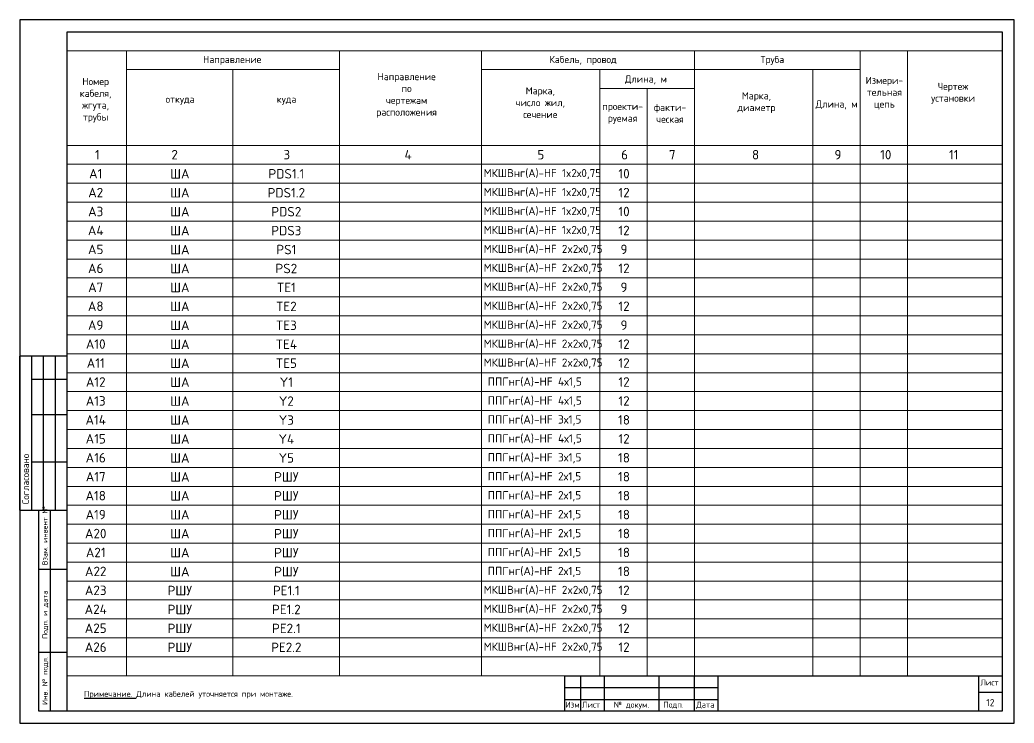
# Model space of a CAD drawing. Header units: millimetres. Extents: x 1606 to 7674, y 609 to 4159.
# Drawn here: x 3633.1 to 4053.1, y 2266.4 to 2563.4 of the extents above; entities that cross this region are included whole.
import ezdxf

# ---------------------------------------------------------------- set-up
doc = ezdxf.new("R2010")
doc.units = ezdxf.units.MM
doc.linetypes.add('K5LT_BASIC', pattern=[0])
doc.layers.add('24VDC', color=7, linetype='Continuous')
doc.layers.add('Штамп', color=7, linetype='Continuous')
doc.layers.add('Рамка', color=7, linetype='Continuous', lineweight=50)
doc.styles.add('isoupeur', font='isocpeur.ttf', dxfattribs={"oblique": 15})

msp = doc.modelspace()

# ---------------------------------------------------------------- linework, layer by layer
at = {"color": 7, "linetype": 'K5LT_BASIC', "lineweight": 25}
for p, q in [((3863.13097, 2286.37446), (4048.13097, 2286.37446)), ((4038.13097, 2286.37446), (4038.13097, 2271.37446)), ((3863.13097, 2281.37446), (3928.13097, 2281.37446)), ((4038.13097, 2279.37446), (4048.13097, 2279.37446)), ((3863.13097, 2276.37446), (3870.13097, 2276.37446)), ((3870.13097, 2276.37446), (3880.13097, 2276.37446)), ((3880.13097, 2276.37446), (3903.13097, 2276.37446)), ((3903.13097, 2276.37446), (3918.13097, 2276.37446)), ((3918.13097, 2276.37446), (3928.13097, 2276.37446))]:
    msp.add_line(p, q, dxfattribs=at)
at = {"layer": '24VDC', "color": 1, "lineweight": 20}
for p, q in [((3653.13097, 2558.37446), (3653.13097, 2518.37446)), ((4048.13097, 2558.37446), (4048.13097, 2518.37446)), ((3653.11141, 2550.37453), (4048.11141, 2550.37453)), ((3678.11141, 2550.37453), (3678.11141, 2286.37453)), ((3768.11141, 2550.37453), (3768.11141, 2286.37453)), ((3828.11141, 2550.37453), (3828.11141, 2286.37453)), ((3918.11141, 2550.37453), (3918.11141, 2286.37453)), ((3988.11141, 2550.37453), (3988.11141, 2286.37453)), ((4008.11141, 2550.37453), (4008.11141, 2286.37453)), ((3678.11141, 2542.37453), (3768.11141, 2542.37453)), ((3723.11141, 2542.37453), (3723.11141, 2286.37453)), ((3828.11141, 2542.37453), (3988.11141, 2542.37453)), ((3878.11141, 2542.37453), (3878.11141, 2286.37453)), ((3968.11141, 2542.37453), (3968.11141, 2286.37453)), ((3878.11141, 2534.37453), (3918.11141, 2534.37453)), ((3898.11141, 2534.37453), (3898.11141, 2286.37453)), ((3653.11141, 2510.37453), (4048.11141, 2510.37453)), ((3653.11141, 2502.37453), (4048.11141, 2502.37453)), ((3653.11141, 2494.37453), (4048.11141, 2494.37453)), ((3653.11141, 2486.37453), (4048.11141, 2486.37453)), ((3653.11141, 2478.37453), (4048.11141, 2478.37453)), ((3653.11141, 2470.37453), (4048.11141, 2470.37453)), ((3653.11141, 2462.37453), (4048.11141, 2462.37453)), ((3653.11141, 2454.37453), (4048.11141, 2454.37453)), ((3653.11141, 2446.37453), (4048.11141, 2446.37453)), ((3653.11141, 2438.37453), (4048.11141, 2438.37453)), ((3653.11141, 2430.37453), (4048.11141, 2430.37453)), ((3653.11141, 2422.37453), (4048.11141, 2422.37453)), ((3653.11141, 2414.37453), (4048.11141, 2414.37453)), ((3653.11141, 2406.37453), (4048.11141, 2406.37453)), ((3653.11141, 2398.37453), (4048.11141, 2398.37453)), ((3653.11141, 2390.37453), (4048.11141, 2390.37453)), ((3653.11141, 2382.37453), (4048.11141, 2382.37453)), ((3653.11141, 2374.37453), (4048.11141, 2374.37453)), ((3653.11141, 2366.37453), (4048.11141, 2366.37453)), ((3653.11141, 2358.37453), (4048.11141, 2358.37453)), ((3653.11141, 2350.37453), (4048.11141, 2350.37453)), ((3653.11141, 2342.37453), (4048.11141, 2342.37453)), ((3653.11141, 2334.37453), (4048.11141, 2334.37453)), ((3653.11141, 2326.37453), (4048.11141, 2326.37453)), ((3653.11141, 2318.37453), (4048.11141, 2318.37453)), ((3653.11141, 2310.37453), (4048.11141, 2310.37453)), ((3653.11141, 2302.37453), (4048.11141, 2302.37453)), ((3653.11141, 2294.37453), (4048.11141, 2294.37453)), ((3653.11141, 2286.37453), (4048.11141, 2286.37453))]:
    msp.add_line(p, q, dxfattribs=at)
at = {"layer": '24VDC'}
for p, q in [((3633.13097, 2421.52446), (3653.13097, 2421.52446)), ((3633.13097, 2356.37446), (3633.13097, 2421.37446)), ((3638.13097, 2356.37446), (3638.13097, 2421.37446)), ((3643.13097, 2356.37446), (3643.13097, 2421.37446)), ((3648.13097, 2356.37446), (3648.13097, 2421.37446)), ((3653.13097, 2411.52446), (3638.13097, 2411.52446)), ((3653.13097, 2396.52446), (3638.13097, 2396.52446)), ((3653.13097, 2376.52446), (3638.13097, 2376.52446)), ((3633.13097, 2356.37446), (3653.13097, 2356.37446)), ((3641.13097, 2356.37446), (3653.13097, 2356.37446)), ((3641.13097, 2271.37446), (3641.13097, 2356.37446)), ((3646.13097, 2271.37446), (3646.13097, 2356.37446)), ((3641.13097, 2331.37446), (3653.13097, 2331.37446)), ((3653.12655, 2271.37446), (3653.12655, 2326.37446)), ((3641.13097, 2296.37446), (3653.13097, 2296.37446)), ((3653.13097, 2271.37446), (3641.13097, 2271.37446))]:
    msp.add_line(p, q, dxfattribs=at)
at = {"layer": 'Рамка', "color": 7, "lineweight": 25, "ltscale": 100}
for points in [[(3633.13097, 2266.37446), (4053.13097, 2266.37446), (4053.13097, 2563.37446), (3633.13097, 2563.37446), (3633.13097, 2266.37446)], [(3653.13097, 2271.37446), (3653.13097, 2558.37446), (4048.13097, 2558.37446), (4048.13097, 2271.37446), (3653.13097, 2271.37446)]]:
    msp.add_lwpolyline(points, dxfattribs=at)
at = {"layer": 'Штамп', "color": 7, "linetype": 'K5LT_BASIC'}
for p, q in [((3863.13097, 2286.37446), (3863.13097, 2271.37446)), ((3870.13097, 2271.37446), (3870.13097, 2286.37446)), ((3880.13097, 2271.37446), (3880.13097, 2286.37446)), ((3903.13097, 2271.37446), (3903.13097, 2286.37446)), ((3918.13097, 2271.37446), (3918.13097, 2286.37446)), ((3928.13097, 2271.37446), (3928.13097, 2286.37446))]:
    msp.add_line(p, q, dxfattribs=at)

# ---------------------------------------------------------------- texts
at = {"color": 7, "linetype": 'K5LT_BASIC', "lineweight": 25}
for s, insert, char_height, width, attachment_point in [('{\\fISOCPEUR|b0|i0|c204|p34;Лист}', (4038.88681, 2284.77588), 2.5, 12.9146, 1), ('{\\fISOCPEUR|b0|i0|c0|p34;1\\fISOCPEUR|b0|i0|c204|p34;2}', (4043.07354, 2275.0245), 3, 12.9146, 5), ('{\\fISOCPEUR|b0|i0|c204|p34;Изм.}', (3863.60435, 2275.3946), 2.5, 9.4325, 1), ('{\\fISOCPEUR|b0|i0|c204|p34;Лист}', (3870.60435, 2275.3946), 2.5, 9.4325, 1), ('{\\fISOCPEUR|b0|i0|c204|p34;№ докум.}', (3884.04259, 2275.3946), 2.5, 16.1195665, 1), ('{\\fISOCPEUR|b0|i0|c204|p34;Подп.}', (3904.92611, 2275.3946), 2.5, 9.4325, 1), ('{\\fISOCPEUR|b0|i0|c204|p34;Дата}', (3918.89683, 2275.3946), 2.5, 9.4325, 1)]:
    msp.add_mtext(s, dxfattribs=dict(at, insert=insert, char_height=char_height, width=width, attachment_point=attachment_point))
at = {"layer": '24VDC', "lineweight": 25, "ltscale": 100, "char_height": 4, "width": 14.2697246, "style": 'isoupeur'}
for s, insert, attachment_point in [('\\pxi2.4907;{\\Q0;1}', (3654.86379, 2508.44653), 1), ('\\pxi2.4907;{\\Q0;2}', (3687.19446, 2508.44653), 1), ('\\pxi2.4907;{\\Q0;3}', (3734.50033, 2508.44653), 1), ('{\\Q0;А1}', (3665.16061, 2500.44653), 2), ('{\\Q0;10}', (3888.34325, 2500.44653), 2), ('{\\Q0;А2}', (3665.16061, 2492.44653), 2), ('{\\Q0;12}', (3888.34325, 2492.44653), 2), ('{\\Q0;А3}', (3665.16061, 2484.44653), 2), ('{\\Q0;10}', (3888.34325, 2484.44653), 2), ('{\\Q0;А4}', (3665.16061, 2476.44653), 2), ('{\\Q0;12}', (3888.34325, 2476.44653), 2), ('{\\Q0;А5}', (3665.16061, 2468.44653), 2), ('{\\Q0;9}', (3888.34325, 2468.44653), 2), ('{\\Q0;А6}', (3665.16061, 2460.44653), 2), ('{\\Q0;12}', (3888.34325, 2460.44653), 2), ('{\\Q0;А7}', (3665.16061, 2452.44653), 2), ('{\\Q0;9}', (3888.34325, 2452.44653), 2), ('{\\Q0;А8}', (3665.16061, 2444.44653), 2), ('{\\Q0;12}', (3888.34325, 2444.44653), 2), ('{\\Q0;А9}', (3665.16061, 2436.44653), 2), ('{\\Q0;9}', (3888.34325, 2436.44653), 2), ('{\\Q0;А10}', (3665.16061, 2428.44653), 2), ('{\\Q0;12}', (3888.34325, 2428.44653), 2), ('{\\Q0;А11}', (3665.16061, 2420.44653), 2), ('{\\Q0;12}', (3888.34325, 2420.44653), 2), ('{\\Q0;А12}', (3665.16061, 2412.44653), 2), ('{\\Q0;12}', (3888.34325, 2412.44653), 2), ('{\\Q0;А13}', (3665.16061, 2404.44653), 2), ('{\\Q0;12}', (3888.34325, 2404.44653), 2), ('{\\Q0;А14}', (3665.16061, 2396.44653), 2), ('{\\Q0;18}', (3888.34325, 2396.44653), 2), ('{\\Q0;А15}', (3665.16061, 2388.44653), 2), ('{\\Q0;12}', (3888.34325, 2388.44653), 2), ('{\\Q0;А16}', (3665.16061, 2380.44653), 2), ('{\\Q0;18}', (3888.34325, 2380.44653), 2), ('{\\Q0;А17}', (3665.16061, 2372.44653), 2), ('{\\Q0;18}', (3888.34325, 2372.44653), 2), ('{\\Q0;А18}', (3665.16061, 2364.44653), 2), ('{\\Q0;18}', (3888.34325, 2364.44653), 2), ('{\\Q0;А19}', (3665.16061, 2356.44653), 2), ('{\\Q0;18}', (3888.34325, 2356.44653), 2), ('{\\Q0;А20}', (3665.16061, 2348.44653), 2), ('{\\Q0;18}', (3888.34325, 2348.44653), 2), ('{\\Q0;А21}', (3665.16061, 2340.44653), 2), ('{\\Q0;18}', (3888.34325, 2340.44653), 2), ('{\\Q0;А22}', (3665.16061, 2332.44653), 2), ('{\\Q0;18}', (3888.34325, 2332.44653), 2), ('{\\Q0;А23}', (3665.16061, 2324.44653), 2), ('{\\Q0;12}', (3888.34325, 2324.44653), 2), ('{\\Q0;А24}', (3665.16061, 2316.44653), 2), ('{\\Q0;9}', (3888.34325, 2316.44653), 2), ('{\\Q0;А25}', (3665.16061, 2308.44653), 2), ('{\\Q0;12}', (3888.34325, 2308.44653), 2), ('{\\Q0;А26}', (3665.16061, 2300.44653), 2), ('{\\Q0;12}', (3888.34325, 2300.44653), 2)]:
    msp.add_mtext(s, dxfattribs=dict(at, insert=insert, attachment_point=attachment_point))
at = {"layer": '24VDC', "char_height": 4, "width": 44.8542858, "attachment_point": 5}
for s, insert in [('{\\fISOCPEUR|b0|i0|c204|p34;ША}', (3700.68427, 2498.37453)), ('{\\fISOCPEUR|b0|i0|c0|p34;PDS1.1}', (3745.68427, 2498.37453)), ('{\\fISOCPEUR|b0|i0|c204|p34;ША}', (3700.68427, 2490.37453)), ('{\\fISOCPEUR|b0|i0|c0|p34;PDS1.2}', (3745.68427, 2490.37453)), ('{\\fISOCPEUR|b0|i0|c204|p34;ША}', (3700.68427, 2482.37453)), ('{\\fISOCPEUR|b0|i0|c0|p34;PDS2}', (3745.68427, 2482.37453)), ('{\\fISOCPEUR|b0|i0|c204|p34;ША}', (3700.68427, 2474.37453)), ('{\\fISOCPEUR|b0|i0|c0|p34;PDS3}', (3745.68427, 2474.37453)), ('{\\fISOCPEUR|b0|i0|c204|p34;ША}', (3700.68427, 2466.37453)), ('{\\fISOCPEUR|b0|i0|c0|p34;PS1}', (3745.68427, 2466.37453)), ('{\\fISOCPEUR|b0|i0|c204|p34;ША}', (3700.68427, 2458.37453)), ('{\\fISOCPEUR|b0|i0|c0|p34;PS2}', (3745.68427, 2458.37453)), ('{\\fISOCPEUR|b0|i0|c204|p34;ША}', (3700.68427, 2450.37453)), ('{\\fISOCPEUR|b0|i0|c0|p34;TE1}', (3745.68427, 2450.37453)), ('{\\fISOCPEUR|b0|i0|c204|p34;ША}', (3700.68427, 2442.37453)), ('{\\fISOCPEUR|b0|i0|c0|p34;TE2}', (3745.68427, 2442.37453)), ('{\\fISOCPEUR|b0|i0|c204|p34;ША}', (3700.68427, 2434.37453)), ('{\\fISOCPEUR|b0|i0|c0|p34;TE3}', (3745.68427, 2434.37453)), ('{\\fISOCPEUR|b0|i0|c204|p34;ША}', (3700.68427, 2426.37453)), ('{\\fISOCPEUR|b0|i0|c0|p34;TE4}', (3745.68427, 2426.37453)), ('{\\fISOCPEUR|b0|i0|c204|p34;ША}', (3700.68427, 2418.37453)), ('{\\fISOCPEUR|b0|i0|c0|p34;TE5}', (3745.68427, 2418.37453)), ('{\\fISOCPEUR|b0|i0|c204|p34;ША}', (3700.68427, 2410.37453)), ('{\\fISOCPEUR|b0|i0|c0|p34;Y1}', (3745.68427, 2410.37453)), ('{\\fISOCPEUR|b0|i0|c204|p34;ША}', (3700.68427, 2402.37453)), ('{\\fISOCPEUR|b0|i0|c0|p34;Y2}', (3745.68427, 2402.37453)), ('{\\fISOCPEUR|b0|i0|c204|p34;ША}', (3700.68427, 2394.37453)), ('{\\fISOCPEUR|b0|i0|c0|p34;Y3}', (3745.68427, 2394.37453)), ('{\\fISOCPEUR|b0|i0|c204|p34;ША}', (3700.68427, 2386.37453)), ('{\\fISOCPEUR|b0|i0|c0|p34;Y4}', (3745.68427, 2386.37453)), ('{\\fISOCPEUR|b0|i0|c204|p34;ША}', (3700.68427, 2378.37453)), ('{\\fISOCPEUR|b0|i0|c0|p34;Y5}', (3745.68427, 2378.37453)), ('{\\fISOCPEUR|b0|i0|c204|p34;ША}', (3700.68427, 2370.37453)), ('{\\fISOCPEUR|b0|i0|c204|p34;РШУ}', (3745.68427, 2370.37453)), ('{\\fISOCPEUR|b0|i0|c204|p34;ША}', (3700.68427, 2362.37453)), ('{\\fISOCPEUR|b0|i0|c204|p34;РШУ}', (3745.68427, 2362.37453)), ('{\\fISOCPEUR|b0|i0|c204|p34;ША}', (3700.68427, 2354.37453)), ('{\\fISOCPEUR|b0|i0|c204|p34;РШУ}', (3745.68427, 2354.37453)), ('{\\fISOCPEUR|b0|i0|c204|p34;ША}', (3700.68427, 2346.37453)), ('{\\fISOCPEUR|b0|i0|c204|p34;РШУ}', (3745.68427, 2346.37453)), ('{\\fISOCPEUR|b0|i0|c204|p34;ША}', (3700.68427, 2338.37453)), ('{\\fISOCPEUR|b0|i0|c204|p34;РШУ}', (3745.68427, 2338.37453)), ('{\\fISOCPEUR|b0|i0|c204|p34;ША}', (3700.68427, 2330.37453)), ('{\\fISOCPEUR|b0|i0|c204|p34;РШУ}', (3745.68427, 2330.37453)), ('{\\fISOCPEUR|b0|i0|c204|p34;РШУ}', (3700.68427, 2322.37453)), ('{\\fISOCPEUR|b0|i0|c0|p34;PE1.1}', (3745.68427, 2322.37453)), ('{\\fISOCPEUR|b0|i0|c204|p34;РШУ}', (3700.68427, 2314.37453)), ('{\\fISOCPEUR|b0|i0|c0|p34;PE1.2}', (3745.68427, 2314.37453)), ('{\\fISOCPEUR|b0|i0|c204|p34;РШУ}', (3700.68427, 2306.37453)), ('{\\fISOCPEUR|b0|i0|c0|p34;PE2.1}', (3745.68427, 2306.37453)), ('{\\fISOCPEUR|b0|i0|c204|p34;РШУ}', (3700.68427, 2298.37453)), ('{\\fISOCPEUR|b0|i0|c0|p34;PE2.2}', (3745.68427, 2298.37453))]:
    msp.add_mtext(s, dxfattribs=dict(at, insert=insert))
at = {"layer": '24VDC', "lineweight": 0, "rotation": 90}
for s, insert, char_height, width, attachment_point in [('{\\fISOCPEUR|b0|i0|c204|p34;Согласовано}', (3635.57756, 2369.46179), 2.88, 26.1746478, 5), ('{\\fISOCPEUR|b0|i0|c204|p34;Взам. инвент №}', (3642.64573, 2333.05169), 2.16, 62.9489075, 1), ('{\\fISOCPEUR|b0|i0|c204|p34;Подп. и дата}', (3642.64573, 2301.96525), 2.16, 62.9489075, 1), ('{\\fISOCPEUR|b0|i0|c204|p34;Инв. № подл.}', (3642.64573, 2274.07544), 2.16, 62.9489075, 1)]:
    msp.add_mtext(s, dxfattribs=dict(at, insert=insert, char_height=char_height, width=width, attachment_point=attachment_point))
at = {"layer": 'Рамка', "color": 7, "lineweight": 25, "ltscale": 100, "style": 'isoupeur'}
for s, insert, char_height, width, attachment_point in [('{\\Q0;Направление}', (3722.81417, 2546.25759), 3, 14.2697246, 5), ('{\\Q0;Кабель, провод}', (3871.00719, 2546.25759), 3, 58.8370182, 5), ('{\\Q0;Труба}', (3951.00719, 2546.25759), 3, 58.8370182, 5), ('{\\Q0;Номер кабеля, жгута, трубы}', (3665.11707, 2529.45334), 3, 14.2697246, 5), ('{\\Q0;Направление по чертежам расположения}', (3796.50054, 2531.50418), 3, 22.4722334, 5), ('{\\Q0;Длина, м}', (3897.58635, 2538.04891), 3, 58.8370182, 5), ('{\\Q0;Измери-\\Pтельная\\Pцепь}', (3998.33209, 2532.41062), 3, 22.4722334, 5), ('{\\Q0;Чертеж установки}', (4027.33276, 2532.41062), 3, 22.4722334, 5), ('{\\Q0;Марка, число жил, сечение}', (3852.97732, 2528.42626), 3, 22.4722334, 5), ('{\\Q0;Марка, диаметр}', (3944.26521, 2528.42626), 3, 22.4722334, 5), ('{\\Q0;откуда}', (3700.80199, 2529.45334), 3, 14.2697246, 5), ('{\\Q0;куда}', (3745.80199, 2529.45334), 3, 14.2697246, 5), ('{\\Q0;Длина, м}', (3978.15969, 2527.48526), 3, 58.8370182, 5), ('{\\Q0;проекти-\\Pруемая}', (3887.77588, 2523.93207), 3, 19.1815874, 5), ('{\\Q0;факти-\\Pческая}', (3907.77588, 2523.93207), 3, 19.1815874, 5), ('{\\Q0;\\LПримечание.\\l Длина кабелей уточняется при монтаже.}', (3660.21684, 2279.9704), 2.5, 136.6327574, 1)]:
    msp.add_mtext(s, dxfattribs=dict(at, insert=insert, char_height=char_height, width=width, attachment_point=attachment_point))
at = {"layer": 'Рамка', "lineweight": 25, "ltscale": 100, "char_height": 4, "width": 14.2697246, "attachment_point": 1, "style": 'isoupeur'}
for s, insert in [('\\pxi2.4907;{\\Q0;4}', (3785.63744, 2508.44653)), ('\\pxi2.4907;{\\Q0;5}', (3841.78236, 2508.44653)), ('\\pxi2.4907;{\\Q0;6}', (3877.17302, 2508.44653)), ('\\pxi2.4907;{\\Q0;7}', (3897.35603, 2508.44653)), ('\\pxi2.4907;{\\Q0;8}', (3932.45151, 2508.44653)), ('\\pxi2.4907;{\\Q0;9}', (3967.29306, 2508.44653)), ('\\pxi2.4907;{\\Q0;10}', (3986.57485, 2508.44653)), ('\\pxi2.4907;{\\Q0;11}', (4015.6702, 2508.44653))]:
    msp.add_mtext(s, dxfattribs=dict(at, insert=insert))
at = {"layer": 'Рамка', "color": 7, "lineweight": 0, "ltscale": 100, "attachment_point": 1, "style": 'isoupeur'}
for s, insert, char_height, width in [('\\pxql;{\\Q0;\\C256;МКШВнг(A)-HF 1x2х0,75}', (3829.05264, 2500.36592), 3.4, 50.3856564), ('\\pxql;{\\Q0;\\C256;МКШВнг(A)-HF 1x2х0,75}', (3829.05264, 2492.36592), 3.4, 50.3856564), ('\\pxql;{\\Q0;\\C256;МКШВнг(A)-HF 1x2х0,75}', (3829.05264, 2484.36592), 3.4, 50.3856564), ('\\pxql;{\\Q0;\\C256;МКШВнг(A)-HF 1x2х0,75}', (3829.05264, 2476.36592), 3.4, 50.3856564), ('\\pxql;{\\Q0;\\C256;МКШВнг(A)-HF 2x2х0,75}', (3829.05264, 2468.36592), 3.4, 50.3856564), ('\\pxql;{\\Q0;\\C256;МКШВнг(A)-HF 2x2х0,75}', (3829.05264, 2460.36592), 3.4, 50.3856564), ('\\pxql;{\\Q0;\\C256;МКШВнг(A)-HF 2x2х0,75}', (3829.05264, 2452.36592), 3.4, 50.3856564), ('\\pxql;{\\Q0;\\C256;МКШВнг(A)-HF 2x2х0,75}', (3829.05264, 2444.36592), 3.4, 50.3856564), ('\\pxql;{\\Q0;\\C256;МКШВнг(A)-HF 2x2х0,75}', (3829.05264, 2436.36592), 3.4, 50.3856564), ('\\pxql;{\\Q0;\\C256;МКШВнг(A)-HF 2x2х0,75}', (3829.05264, 2428.36592), 3.4, 50.3856564), ('\\pxql;{\\Q0;\\C256;МКШВнг(A)-HF 2x2х0,75}', (3829.05264, 2420.36592), 3.4, 50.3856564), ('{\\Q0;ППГнг(А)-HF 4х1,5}', (3830.73136, 2412.36592), 3.5, 46.9486718), ('{\\Q0;ППГнг(А)-HF 4х1,5}', (3830.73136, 2404.36592), 3.5, 46.9486718), ('{\\Q0;ППГнг(А)-HF 3х1,5}', (3830.73136, 2396.36592), 3.5, 46.9486718), ('{\\Q0;ППГнг(А)-HF 4х1,5}', (3830.73136, 2388.36592), 3.5, 46.9486718), ('{\\Q0;ППГнг(А)-HF 3х1,5}', (3830.73136, 2380.36592), 3.5, 46.9486718), ('{\\Q0;ППГнг(А)-HF 2х1,5}', (3830.73136, 2372.36592), 3.5, 46.9486718), ('{\\Q0;ППГнг(А)-HF 2х1,5}', (3830.73136, 2364.36592), 3.5, 46.9486718), ('{\\Q0;ППГнг(А)-HF 2х1,5}', (3830.73136, 2356.36592), 3.5, 46.9486718), ('{\\Q0;ППГнг(А)-HF 2х1,5}', (3830.73136, 2348.36592), 3.5, 46.9486718), ('{\\Q0;ППГнг(А)-HF 2х1,5}', (3830.73136, 2340.36592), 3.5, 46.9486718), ('{\\Q0;ППГнг(А)-HF 2х1,5}', (3830.73136, 2332.36592), 3.5, 46.9486718), ('\\pxql;{\\Q0;\\C256;МКШВнг(A)-HF 2x2х0,75}', (3829.05264, 2324.36592), 3.4, 50.3856564), ('\\pxql;{\\Q0;\\C256;МКШВнг(A)-HF 2x2х0,75}', (3829.05264, 2316.36592), 3.4, 50.3856564), ('\\pxql;{\\Q0;\\C256;МКШВнг(A)-HF 2x2х0,75}', (3829.05264, 2308.36592), 3.4, 50.3856564), ('\\pxql;{\\Q0;\\C256;МКШВнг(A)-HF 2x2х0,75}', (3829.05264, 2300.36592), 3.4, 50.3856564)]:
    msp.add_mtext(s, dxfattribs=dict(at, insert=insert, char_height=char_height, width=width))

doc.saveas('drawing.dxf')
